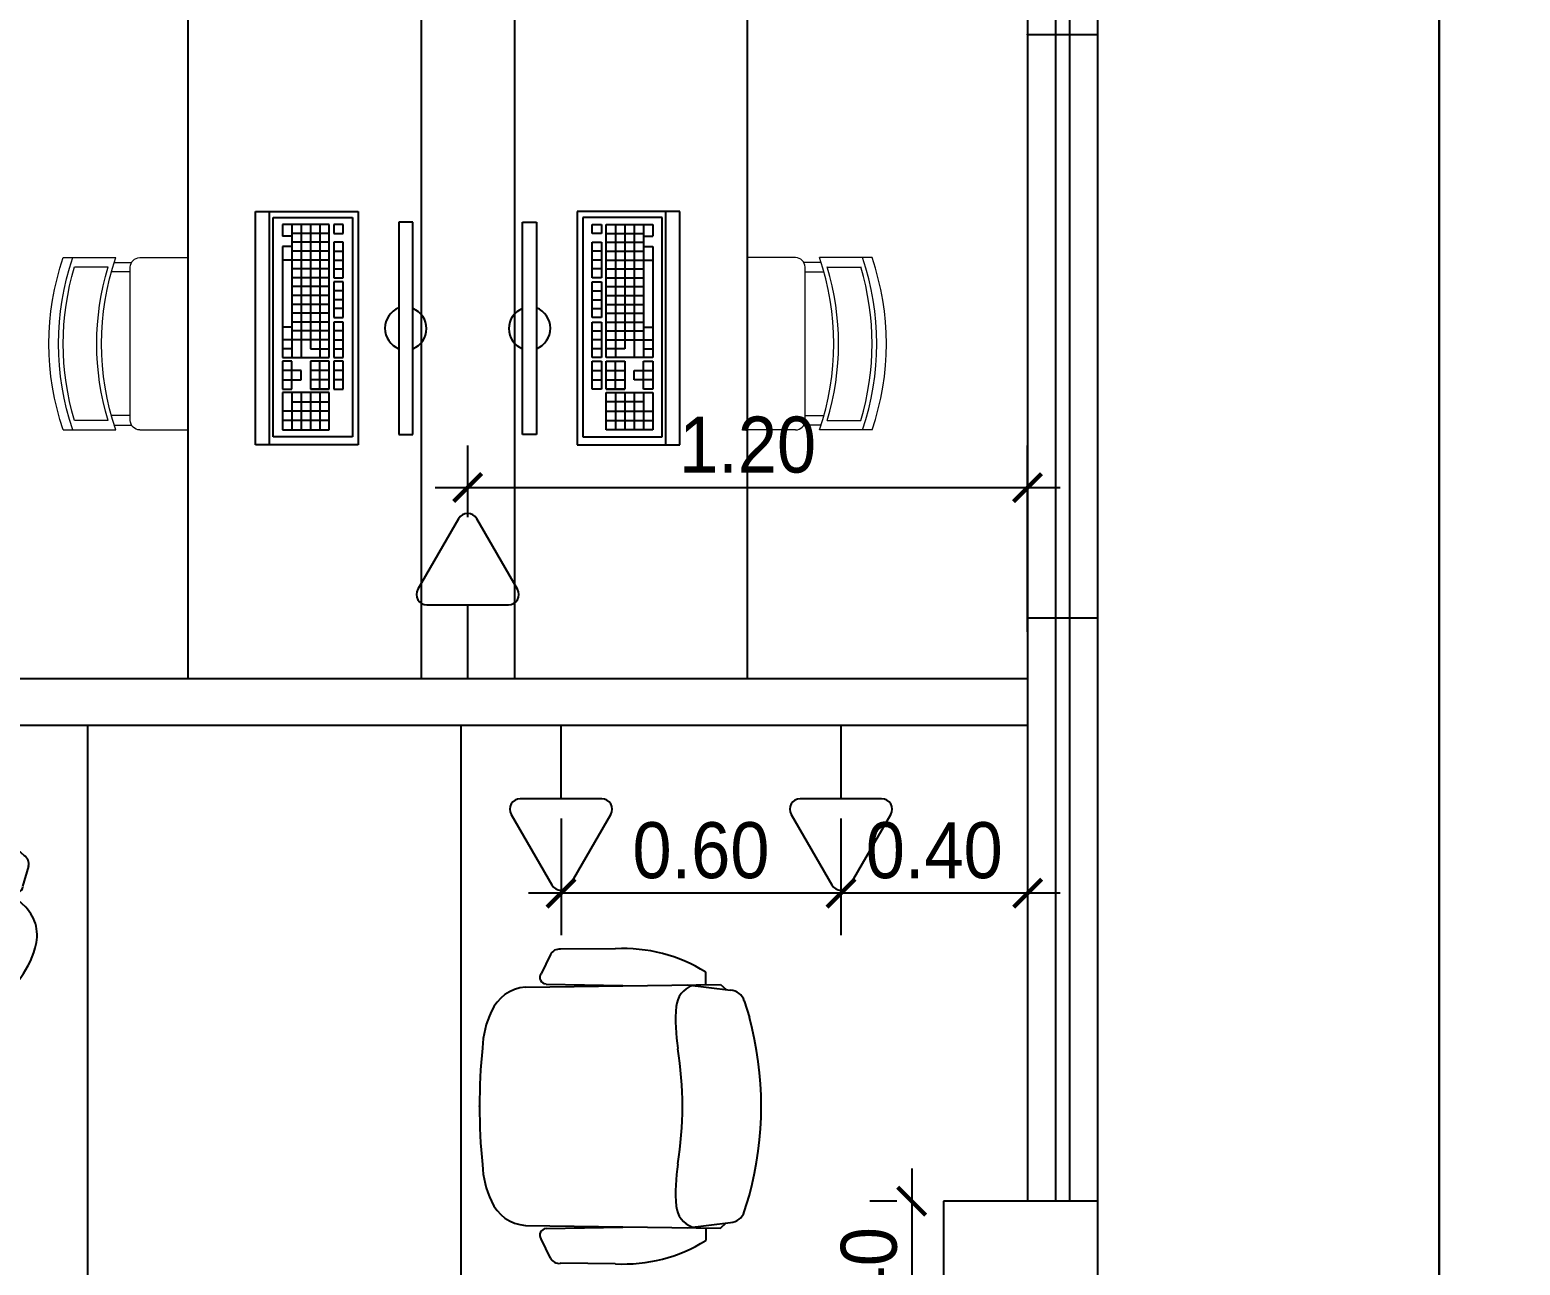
# Model space of a CAD drawing. Header units: millimetres. Extents: x 7034 to 7235, y -465 to -380.
# Drawn here: x 7142.166 to 7145.36, y -411.341 to -408.693 of the extents above; entities that cross this region are included whole.
import ezdxf

# ---------------------------------------------------------------- set-up
doc = ezdxf.new("R2010")
doc.units = ezdxf.units.MM
doc.header["$LTSCALE"] = 0.005
doc.linetypes.add('CONTINUO', pattern=[0])
doc.layers.get('0').update_dxf_attribs({"linetype": 'CONTINUO'})
doc.layers.get('DEFPOINTS').update_dxf_attribs({"linetype": 'CONTINUO', "lineweight": 15})
for name, color, linetype in [('- COTAS', 12, 'Continuous'), ('0-TOMADAS', 12, 'Continuous'), ('ARQ-PEITORIAL', 4, 'Continuous'), ('ARQ_ALVENARIA', 6, 'Continuous'), ('ARQ_ESQUADRIA', 5, 'Continuous'), ('NN_PISO', 8, 'Continuous')]:
    doc.layers.add(name, color=color, linetype=linetype)
doc.layers.add('0-LAYOUT', color=250, linetype='Continuous', lineweight=25)
doc.styles.add('ARQ', font='arial.ttf', dxfattribs={"width": 0.9})
doc.dimstyles.new('1-50', dxfattribs={"dimtxt": 0.12, "dimasz": 0.06, "dimexe": 0.09, "dimexo": 0.1, "dimgap": 0.03, "dimtad": 1, "dimzin": 0, "dimdsep": 46, "dimtxsty": 'ARQ', "dimblk": 'ARCHTICK', "dimcen": 0, "dimdle": 0.07, "dimclrd": 1, "dimclre": 1, "dimclrt": 7, "dimadec": 0, "dimazin": 0, "dimtm": 1e-09, "dimtfac": 1, "dimtofl": 0, "dimtmove": 2, "dimatfit": 3, "dimldrblk": 'ARCHTICK', "dimfxl": 1, "dimtolj": 1, "dimtzin": 0, "dimlwd": -1, "dimlwe": -1, "dimarcsym": 0})

# ---------------------------------------------------------------- blocks, each defined once
blk = doc.blocks.new('vafres')
at = {"lineweight": 13, "ltscale": 0.2}
for p, q in [((2157.847, 914.6481), (2157.847, 914.5352)), ((2158.2163, 914.6481), (2158.2163, 914.5352)), ((2157.8675, 914.5521), (2157.8675, 914.6239)), ((2158.1958, 914.5521), (2158.1958, 914.6239)), ((2157.8778, 914.5044), (2157.8778, 914.5455)), ((2158.1856, 914.5044), (2158.1856, 914.5448)), ((2157.8573, 914.5386), (2157.8573, 914.5017)), ((2158.2061, 914.5386), (2158.2061, 914.5017)), ((2157.847, 914.4839), (2157.847, 914.3813)), ((2158.1958, 914.5044), (2157.8675, 914.5044)), ((2158.2163, 914.4839), (2158.2163, 914.3813))]:
    blk.add_line(p, q, dxfattribs=at)
for centre, radius, start, end in [((2158.0317, 914.1094), 0.5694, 71.0753, 108.9246), ((2158.0317, 914.0889), 0.5694, 71.0753, 108.9246), ((2158.0317, 914.0787), 0.5694, 73.2016, 106.7984), ((2158.0317, 914.0787), 0.5694, 73.2016, 106.7984), ((2158.0317, 914.0069), 0.5694, 73.2016, 106.7984), ((2158.0317, 913.9966), 0.5694, 71.0753, 108.9246), ((2157.8675, 914.4839), 0.0205, 90, 180), ((2158.1958, 914.4839), 0.0205, 360, 90)]:
    blk.add_arc(centre, radius, start, end, dxfattribs=at)
blk = doc.blocks.new('TOMADA-H30')
blk.add_lwpolyline([(-0.1082, 0.1955), (0.1082, 0.1955, 0.57735), (0.1324, 0.2375), (0.0242, 0.4248, 0.57735), (-0.0242, 0.4248), (-0.1324, 0.2375, 0.57735)], format="xyb", close=True)
at = {"const_width": 0.005}
blk.add_lwpolyline([(0, 0.1955), (0, 0)], dxfattribs=at)
blk = doc.blocks.new('2541982')
at = {"layer": '0-TOMADAS', "xscale": 0.6451236243583418, "yscale": 0.6451236243583418, "zscale": 0.6451236243583418, "rotation": 270}
blk.add_blockref('TOMADA-H30', (3218.8519, 1440.9676), dxfattribs=at)
blk = doc.blocks.new('_ArchTick')
at = {"color": 0, "linetype": 'ByBlock', "const_width": 0.15}
blk.add_lwpolyline([(-0.5, -0.5), (0.5, 0.5)], dxfattribs=at)
blk = doc.blocks.new('*D68')
at = {"layer": '- COTAS', "color": 1, "transparency": 16777216}
for p, q in [((7144.0562, -411.1332), (7144.0562, -411.6782)), ((7144.0245, -411.2032), (7143.9662, -411.2032)), ((7144.0245, -411.6082), (7143.9662, -411.6082))]:
    blk.add_line(p, q, dxfattribs=at)
at = {"layer": 'DEFPOINTS', "color": 0, "transparency": 16777216}
for p in [(7144.1245, -411.2032), (7144.0562, -411.6082), (7144.1245, -411.6082)]:
    blk.add_point(p, dxfattribs=at)
at = {"layer": '- COTAS', "color": 1, "transparency": 16777216, "xscale": 0.06, "yscale": 0.06, "zscale": 0.06}
for p, rotation in [((7144.0562, -411.2032), 90), ((7144.0562, -411.6082), 270)]:
    blk.add_blockref('_ArchTick', p, dxfattribs=dict(at, rotation=rotation))
at = {"layer": '- COTAS', "color": 7, "transparency": 16777216, "insert": (7143.965, -411.4057), "char_height": 0.12, "attachment_point": 5, "rotation": 90, "style": 'ARQ'}
blk.add_mtext('\\A1;0.40', dxfattribs=at)
blk = doc.blocks.new('*D69')
at = {"layer": '- COTAS', "color": 1, "transparency": 16777216}
for p, q in [((7143.9045, -410.3832), (7143.9045, -410.6333)), ((7144.3045, -410.3832), (7144.3045, -410.6333)), ((7144.3745, -410.5433), (7143.8345, -410.5433))]:
    blk.add_line(p, q, dxfattribs=at)
at = {"layer": 'DEFPOINTS', "color": 0, "transparency": 16777216}
for p in [(7143.9045, -410.2832), (7144.3045, -410.2832), (7143.9045, -410.5433)]:
    blk.add_point(p, dxfattribs=at)
at = {"layer": '- COTAS', "color": 1, "transparency": 16777216, "xscale": 0.06, "yscale": 0.06, "zscale": 0.06, "rotation": 180}
blk.add_blockref('_ArchTick', (7143.9045, -410.5433), dxfattribs=at)
at = {"layer": '- COTAS', "color": 1, "transparency": 16777216, "xscale": 0.06, "yscale": 0.06, "zscale": 0.06}
blk.add_blockref('_ArchTick', (7144.3045, -410.5433), dxfattribs=at)
at = {"layer": '- COTAS', "color": 7, "transparency": 16777216, "insert": (7144.1045, -410.452), "char_height": 0.12, "attachment_point": 5, "style": 'ARQ'}
blk.add_mtext('\\A1;0.40', dxfattribs=at)
blk = doc.blocks.new('*D70')
at = {"layer": '- COTAS', "color": 1, "transparency": 16777216}
for p, q in [((7143.3045, -410.3832), (7143.3045, -410.6333)), ((7143.9045, -410.3832), (7143.9045, -410.6333)), ((7143.9745, -410.5433), (7143.2345, -410.5433))]:
    blk.add_line(p, q, dxfattribs=at)
at = {"layer": 'DEFPOINTS', "color": 0, "transparency": 16777216}
for p in [(7143.3045, -410.2832), (7143.9045, -410.2832), (7143.3045, -410.5433)]:
    blk.add_point(p, dxfattribs=at)
at = {"layer": '- COTAS', "color": 1, "transparency": 16777216, "xscale": 0.06, "yscale": 0.06, "zscale": 0.06, "rotation": 180}
blk.add_blockref('_ArchTick', (7143.3045, -410.5433), dxfattribs=at)
at = {"layer": '- COTAS', "color": 1, "transparency": 16777216, "xscale": 0.06, "yscale": 0.06, "zscale": 0.06}
blk.add_blockref('_ArchTick', (7143.9045, -410.5433), dxfattribs=at)
at = {"layer": '- COTAS', "color": 7, "transparency": 16777216, "insert": (7143.6045, -410.452), "char_height": 0.12, "attachment_point": 5, "style": 'ARQ'}
blk.add_mtext('\\A1;0.60', dxfattribs=at)
blk = doc.blocks.new('*D227')
at = {"layer": 'DEFPOINTS', "color": 0, "transparency": 16777216}
for p in [(7144.3045, -409.674), (7143.1045, -409.8372), (7144.3045, -410.0832)]:
    blk.add_point(p, dxfattribs=at)
at = {"layer": 'NN_PISO', "color": 1, "transparency": 16777216}
for p, q in [((7143.1045, -409.7372), (7143.1045, -409.584)), ((7144.3045, -409.9832), (7144.3045, -409.584)), ((7143.0345, -409.674), (7144.3745, -409.674))]:
    blk.add_line(p, q, dxfattribs=at)
at = {"layer": 'NN_PISO', "color": 1, "transparency": 16777216, "xscale": 0.06, "yscale": 0.06, "zscale": 0.06, "rotation": 180}
blk.add_blockref('_ArchTick', (7143.1045, -409.674), dxfattribs=at)
at = {"layer": 'NN_PISO', "color": 1, "transparency": 16777216, "xscale": 0.06, "yscale": 0.06, "zscale": 0.06}
blk.add_blockref('_ArchTick', (7144.3045, -409.674), dxfattribs=at)
at = {"layer": 'NN_PISO', "color": 7, "transparency": 16777216, "insert": (7143.7045, -409.5827), "char_height": 0.12, "attachment_point": 5, "style": 'ARQ'}
blk.add_mtext('\\A1;1.20', dxfattribs=at)
blk = doc.blocks.new('A$C1D1E4AAD')
at = {"layer": '0-LAYOUT', "linetype": 'ByBlock'}
for p, q in [((-2.0148, 0), (-2.0148, -1.6)), ((-1.2148, 0), (-1.2148, -1.6)), ((-2.519, -0.1026), (-2.5509, -0.1221)), ((-2.4046, -0.1576), (-2.4818, -0.1047)), ((-2.4578, -0.1099), (-2.4741, -0.1104)), ((-2.1472, -0.3901), (-2.4578, -0.1099)), ((-2.4339, -0.1309), (-2.4167, -0.1112)), ((-2.2381, -0.2014), (-2.1504, -0.2795)), ((-2.1764, -0.356), (-2.3019, -0.25)), ((-2.1416, -0.302), (-2.154, -0.3461)), ((-2.8176, -0.4426), (-2.8024, -0.4084)), ((-2.7483, -0.5489), (-2.8107, -0.4792)), ((-2.8025, -0.5023), (-2.8041, -0.4861)), ((-2.4845, -0.7742), (-2.8025, -0.5023)), ((-1.0225, -0.4914), (-1.0423, -0.5327)), ((-0.8836, -0.4795), (-1.001, -0.4803)), ((-2.7786, -0.5233), (-2.7959, -0.5429)), ((-0.6899, -0.5557), (-0.6899, -0.5295)), ((-1.0764, -0.5613), (-0.6581, -0.5557)), ((-1.032, -0.5549), (-0.8677, -0.5581)), ((-0.7296, -0.5565), (-0.6367, -0.5676)), ((-0.6581, -0.5557), (-0.6462, -0.5668)), ((-0.6073, -0.5906), (-0.5962, -0.6264)), ((-2.5221, -0.7496), (-2.6434, -0.6388)), ((-2.6834, -0.7083), (-2.5946, -0.7853)), ((-2.5711, -0.7911), (-2.529, -0.7731)), ((-0.6073, -1.0431), (-0.5962, -1.0074)), ((-2.4845, -1.0777), (-2.8025, -1.3496)), ((-2.6834, -1.1435), (-2.5946, -1.0666)), ((-2.5711, -1.0608), (-2.529, -1.0787)), ((-1.0764, -1.0724), (-0.6581, -1.078)), ((-1.032, -1.0788), (-0.8677, -1.0756)), ((-0.7296, -1.0772), (-0.6367, -1.0661)), ((-0.6899, -1.078), (-0.6899, -1.1042)), ((-0.6581, -1.078), (-0.6462, -1.0669)), ((-2.5221, -1.1022), (-2.6434, -1.2131)), ((-1.0225, -1.1423), (-1.0423, -1.101)), ((-0.8836, -1.1542), (-1.001, -1.1534)), ((-2.7483, -1.303), (-2.8107, -1.3726)), ((-2.7786, -1.3286), (-2.7959, -1.3089)), ((-2.8025, -1.3496), (-2.8041, -1.3658)), ((-2.8176, -1.4093), (-2.8024, -1.4435)), ((-2.1472, -1.4617), (-2.4578, -1.742)), ((-2.1764, -1.4959), (-2.3019, -1.6019)), ((-2.1416, -1.5498), (-2.154, -1.5057)), ((-2.2381, -1.6505), (-2.1504, -1.5723)), ((-2.0148, -1.6), (-1.2148, -1.6)), ((-2.4046, -1.6942), (-2.4818, -1.7472)), ((-2.4339, -1.721), (-2.4167, -1.7407)), ((-2.519, -1.7493), (-2.5509, -1.7298)), ((-2.4578, -1.742), (-2.4741, -1.7415))]:
    blk.add_line(p, q, dxfattribs=at)
for centre, radius, start, end in [((-2.1494, -0.7283), 0.7271, 123.5174, 153.896), ((-2.5026, -0.1308), 0.0328, 51.4098, 120.5547), ((-2.4707, -0.4398), 0.3333, 45.7372, 80.6494), ((-2.4596, -0.177), 0.0523, 323.2944, 29.1682), ((-2.4596, -0.177), 0.0523, 323.2944, 29.1682), ((-2.712, 0.012), 0.3678, 309.1313, 323.2958), ((-2.0117, -0.8493), 0.7418, 129.1314, 148.282), ((-2.1616, -0.2971), 0.0207, 345.8779, 57.0329), ((-2.1675, -0.3448), 0.0141, 232.5784, 352.1311), ((-2.2085, -0.4503), 0.0857, 341.4955, 44.5153), ((-2.7875, -0.4552), 0.0328, 156.8587, 226.0036), ((-2.9561, -0.2659), 0.3678, 314.1176, 328.2821), ((-2.3206, -0.4216), 0.2017, 320.8696, 343.9764), ((-0.8661, -0.8121), 0.3333, 58.0573, 92.9695), ((-1.0042, -0.5009), 0.0207, 81.6738, 152.8287), ((-2.477, -0.4469), 0.3333, 196.764, 231.6762), ((-2.7362, -0.4918), 0.0523, 248.2452, 314.1189), ((-1.0312, -0.5406), 0.0141, 146.5756, 266.1283), ((-3.1806, 0.1774), 1.2492, 312.9781, 324.4353), ((-1.0701, -0.647), 0.0857, 94.1914, 157.2111), ((-0.701, -0.6073), 0.0523, 109.5385, 175.4123), ((-0.6383, -0.601), 0.0328, 18.152, 87.2969), ((-0.3867, -0.6319), 0.3678, 175.4109, 189.5754), ((-0.9669, -0.6994), 0.2017, 154.7303, 177.8371), ((-1.2979, -0.8169), 0.7271, 344.8107, 15.1893), ((0.0745, -0.8169), 1.2492, 174.2714, 185.7286), ((-1.4813, -0.8169), 0.7418, 350.4247, 9.5753), ((-2.5321, -0.7598), 0.0141, 285.2823, 44.835), ((-2.4757, -0.5981), 0.2017, 293.437, 316.5438), ((-2.5786, -0.7718), 0.0207, 220.3805, 291.5354), ((-2.4327, -0.7056), 0.0857, 232.8981, 295.9178), ((-0.9669, -0.9343), 0.2017, 182.1629, 205.2697), ((-0.3867, -1.0018), 0.3678, 170.4246, 184.5891), ((-1.0701, -0.9867), 0.0857, 202.7889, 265.8086), ((-0.701, -1.0264), 0.0523, 184.5877, 250.4615), ((-0.701, -1.0264), 0.0523, 184.5877, 250.4615), ((-0.6383, -1.0328), 0.0328, 272.7031, 341.848), ((-2.5786, -1.08), 0.0207, 68.4646, 139.6195), ((-2.5321, -1.092), 0.0141, 315.165, 74.7177), ((-2.4327, -1.1463), 0.0857, 64.0822, 127.1019), ((-2.4757, -1.2537), 0.2017, 43.4562, 66.563), ((-1.0312, -1.0931), 0.0141, 93.8717, 213.4244), ((-3.1806, -2.0292), 1.2492, 35.5647, 47.0219), ((-0.8661, -0.8216), 0.3333, 267.0305, 301.9427), ((-2.477, -1.4049), 0.3333, 128.3238, 163.236), ((-1.0042, -1.1328), 0.0207, 207.1713, 278.3262), ((-2.7362, -1.36), 0.0523, 45.8811, 111.7548), ((-2.3206, -1.4303), 0.2017, 16.0236, 39.1304), ((-2.9561, -1.5859), 0.3678, 31.7179, 45.8824), ((-2.7875, -1.3966), 0.0328, 133.9964, 203.1413), ((-2.0117, -1.0026), 0.7418, 211.718, 230.8686), ((-2.2085, -1.4015), 0.0857, 315.4847, 18.5045), ((-2.1494, -1.1236), 0.7271, 206.104, 236.4826), ((-2.1675, -1.5071), 0.0141, 7.8689, 127.4216), ((-2.1616, -1.5547), 0.0207, 302.9671, 14.1221), ((-2.712, -1.8639), 0.3678, 36.7042, 50.8687), ((-2.4596, -1.6749), 0.0523, 330.8318, 36.7056), ((-2.4596, -1.6749), 0.0523, 330.8318, 36.7056), ((-2.4707, -1.4121), 0.3333, 279.3506, 314.2628), ((-2.5026, -1.7211), 0.0328, 239.4453, 308.5902)]:
    blk.add_arc(centre, radius, start, end, dxfattribs=at)
for p in [(-2.2419, -0.6471), (-1.1749, -0.8169), (-2.2419, -1.2048)]:
    blk.add_point(p, dxfattribs=at)

msp = doc.modelspace()

# ---------------------------------------------------------------- linework, layer by layer
for points in [[(7145.1864, -402.1477), (7145.1864, -416.9977), (7124.1864, -416.9977), (7124.1864, -402.1477)], [(7166.1864, -402.1477), (7166.1864, -416.9977), (7145.1864, -416.9977), (7145.1864, -402.1477)]]:
    msp.add_lwpolyline(points, close=True)
at = {"layer": '0-LAYOUT'}
for p, q in [((7143.0045, -406.2832), (7143.0045, -410.0832)), ((7143.2045, -406.2832), (7143.2045, -410.0832)), ((7142.65, -409.5826), (7142.65, -409.0826)), ((7142.65, -409.0826), (7142.68, -409.0826)), ((7142.68, -409.0826), (7142.87, -409.0826)), ((7142.68, -409.5826), (7142.68, -409.0826)), ((7142.6874, -409.0953), (7142.8574, -409.0953)), ((7142.6874, -409.5653), (7142.6874, -409.0953)), ((7142.7074, -409.1103), (7142.7074, -409.1349)), ((7142.8074, -409.1103), (7142.7074, -409.1103)), ((7142.7274, -409.1103), (7142.7274, -409.3953)), ((7142.7474, -409.1103), (7142.7474, -409.3953)), ((7142.7674, -409.1103), (7142.7674, -409.3763)), ((7142.7874, -409.1103), (7142.7874, -409.3953)), ((7142.8074, -409.3953), (7142.8074, -409.1103)), ((7142.8174, -409.1103), (7142.8174, -409.1293)), ((7142.8374, -409.1103), (7142.8174, -409.1103)), ((7142.8374, -409.1293), (7142.8374, -409.1103)), ((7142.8574, -409.0953), (7142.8574, -409.5653)), ((7142.87, -409.0826), (7142.87, -409.5826)), ((7142.9572, -409.105), (7142.9572, -409.5601)), ((7142.9872, -409.105), (7142.9572, -409.105)), ((7142.9872, -409.5601), (7142.9872, -409.105)), ((7143.2217, -409.5601), (7143.2217, -409.105)), ((7143.2217, -409.105), (7143.2517, -409.105)), ((7143.2517, -409.105), (7143.2517, -409.5601)), ((7143.3389, -409.0826), (7143.3389, -409.5826)), ((7143.5289, -409.0826), (7143.3389, -409.0826)), ((7143.3515, -409.0953), (7143.3515, -409.5653)), ((7143.5215, -409.0953), (7143.3515, -409.0953)), ((7143.3715, -409.1293), (7143.3715, -409.1103)), ((7143.3715, -409.1103), (7143.3915, -409.1103)), ((7143.3915, -409.1103), (7143.3915, -409.1293)), ((7143.4015, -409.3953), (7143.4015, -409.1103)), ((7143.4015, -409.1103), (7143.5015, -409.1103)), ((7143.4215, -409.1103), (7143.4215, -409.3953)), ((7143.4415, -409.1103), (7143.4415, -409.3763)), ((7143.4615, -409.1103), (7143.4615, -409.3953)), ((7143.4815, -409.1103), (7143.4815, -409.3953)), ((7143.5015, -409.1103), (7143.5015, -409.1349)), ((7143.5215, -409.5653), (7143.5215, -409.0953)), ((7143.5289, -409.5826), (7143.5289, -409.0826)), ((7143.5589, -409.0826), (7143.5289, -409.0826)), ((7143.5589, -409.5826), (7143.5589, -409.0826)), ((7142.7274, -409.1349), (7142.7074, -409.1349)), ((7142.8074, -409.1293), (7142.7274, -409.1293)), ((7142.8174, -409.1293), (7142.8374, -409.1293)), ((7143.3915, -409.1293), (7143.3715, -409.1293)), ((7143.4015, -409.1293), (7143.4815, -409.1293)), ((7143.4815, -409.1349), (7143.5015, -409.1349)), ((7142.7274, -409.1573), (7142.7074, -409.1573)), ((7142.7074, -409.1573), (7142.7074, -409.3953)), ((7142.8074, -409.1483), (7142.7274, -409.1483)), ((7142.8074, -409.1673), (7142.7274, -409.1673)), ((7142.8174, -409.1483), (7142.8174, -409.2243)), ((7142.8374, -409.1483), (7142.8174, -409.1483)), ((7142.8174, -409.1673), (7142.8374, -409.1673)), ((7142.8374, -409.2243), (7142.8374, -409.1483)), ((7143.3715, -409.2243), (7143.3715, -409.1483)), ((7143.3715, -409.1483), (7143.3915, -409.1483)), ((7143.3915, -409.1673), (7143.3715, -409.1673)), ((7143.3915, -409.1483), (7143.3915, -409.2243)), ((7143.4015, -409.1483), (7143.4815, -409.1483)), ((7143.4015, -409.1673), (7143.4815, -409.1673)), ((7143.4815, -409.1573), (7143.5015, -409.1573)), ((7143.5015, -409.1573), (7143.5015, -409.3953)), ((7142.8074, -409.1863), (7142.7074, -409.1863)), ((7142.8074, -409.2053), (7142.7274, -409.2053)), ((7142.8174, -409.1863), (7142.8374, -409.1863)), ((7142.8174, -409.2053), (7142.8374, -409.2053)), ((7143.3915, -409.1863), (7143.3715, -409.1863)), ((7143.3915, -409.2053), (7143.3715, -409.2053)), ((7143.4015, -409.1863), (7143.5015, -409.1863)), ((7143.4015, -409.2053), (7143.4815, -409.2053)), ((7142.8074, -409.2243), (7142.7274, -409.2243)), ((7142.8174, -409.2243), (7142.8374, -409.2243)), ((7142.8174, -409.2334), (7142.8174, -409.3094)), ((7142.8374, -409.2334), (7142.8174, -409.2334)), ((7142.8374, -409.3094), (7142.8374, -409.2334)), ((7143.3915, -409.2243), (7143.3715, -409.2243)), ((7143.3715, -409.3094), (7143.3715, -409.2334)), ((7143.3715, -409.2334), (7143.3915, -409.2334)), ((7143.3915, -409.2334), (7143.3915, -409.3094)), ((7143.4015, -409.2243), (7143.4815, -409.2243)), ((7142.8074, -409.2433), (7142.7274, -409.2433)), ((7142.8074, -409.2623), (7142.7274, -409.2623)), ((7142.8374, -409.2524), (7142.8174, -409.2524)), ((7142.8374, -409.2714), (7142.8174, -409.2714)), ((7143.3715, -409.2524), (7143.3915, -409.2524)), ((7143.3715, -409.2714), (7143.3915, -409.2714)), ((7143.4015, -409.2433), (7143.4815, -409.2433)), ((7143.4015, -409.2623), (7143.4815, -409.2623)), ((7142.8074, -409.2813), (7142.7274, -409.2813)), ((7142.8074, -409.3003), (7142.7274, -409.3003)), ((7142.8374, -409.2904), (7142.8174, -409.2904)), ((7143.3715, -409.2904), (7143.3915, -409.2904)), ((7143.4015, -409.2813), (7143.4815, -409.2813)), ((7143.4015, -409.3003), (7143.4815, -409.3003)), ((7142.7274, -409.3303), (7142.7074, -409.3303)), ((7142.8074, -409.3193), (7142.7274, -409.3193)), ((7142.8174, -409.3094), (7142.8374, -409.3094)), ((7142.8174, -409.3193), (7142.8174, -409.3953)), ((7142.8374, -409.3193), (7142.8174, -409.3193)), ((7142.8374, -409.3953), (7142.8374, -409.3193)), ((7143.3915, -409.3094), (7143.3715, -409.3094)), ((7143.3715, -409.3953), (7143.3715, -409.3193)), ((7143.3715, -409.3193), (7143.3915, -409.3193)), ((7143.3915, -409.3193), (7143.3915, -409.3953)), ((7143.4015, -409.3193), (7143.4815, -409.3193)), ((7143.4815, -409.3303), (7143.5015, -409.3303)), ((7142.8074, -409.3573), (7142.7074, -409.3573)), ((7142.8074, -409.3383), (7142.7274, -409.3383)), ((7142.8374, -409.3383), (7142.8174, -409.3383)), ((7142.8174, -409.3573), (7142.8374, -409.3573)), ((7143.3715, -409.3383), (7143.3915, -409.3383)), ((7143.3915, -409.3573), (7143.3715, -409.3573)), ((7143.4015, -409.3383), (7143.4815, -409.3383)), ((7143.4015, -409.3573), (7143.5015, -409.3573)), ((7142.7274, -409.3763), (7142.7074, -409.3763)), ((7142.7074, -409.3953), (7142.8074, -409.3953)), ((7142.7674, -409.3763), (7142.8074, -409.3763)), ((7142.8174, -409.3763), (7142.8374, -409.3763)), ((7142.8174, -409.3953), (7142.8374, -409.3953)), ((7143.3915, -409.3763), (7143.3715, -409.3763)), ((7143.3915, -409.3953), (7143.3715, -409.3953)), ((7143.4415, -409.3763), (7143.4015, -409.3763)), ((7143.5015, -409.3953), (7143.4015, -409.3953)), ((7143.4815, -409.3763), (7143.5015, -409.3763)), ((7142.7074, -409.4028), (7142.7074, -409.4628)), ((7142.7274, -409.4028), (7142.7074, -409.4028)), ((7142.7474, -409.4228), (7142.7074, -409.4228)), ((7142.7274, -409.4628), (7142.7274, -409.4028)), ((7142.7474, -409.4428), (7142.7474, -409.4228)), ((7142.7674, -409.4028), (7142.7674, -409.4628)), ((7142.8074, -409.4028), (7142.7674, -409.4028)), ((7142.8074, -409.4228), (7142.7674, -409.4228)), ((7142.7874, -409.4628), (7142.7874, -409.4028)), ((7142.8074, -409.4628), (7142.8074, -409.4028)), ((7142.8174, -409.4028), (7142.8174, -409.4628)), ((7142.8374, -409.4028), (7142.8174, -409.4028)), ((7142.8374, -409.4228), (7142.8174, -409.4228)), ((7142.8374, -409.4628), (7142.8374, -409.4028)), ((7143.3715, -409.4628), (7143.3715, -409.4028)), ((7143.3715, -409.4028), (7143.3915, -409.4028)), ((7143.3715, -409.4228), (7143.3915, -409.4228)), ((7143.3915, -409.4028), (7143.3915, -409.4628)), ((7143.4015, -409.4628), (7143.4015, -409.4028)), ((7143.4015, -409.4028), (7143.4415, -409.4028)), ((7143.4015, -409.4228), (7143.4415, -409.4228)), ((7143.4215, -409.4628), (7143.4215, -409.4028)), ((7143.4415, -409.4028), (7143.4415, -409.4628)), ((7143.4615, -409.4428), (7143.4615, -409.4228)), ((7143.4615, -409.4228), (7143.5015, -409.4228)), ((7143.4815, -409.4028), (7143.5015, -409.4028)), ((7143.4815, -409.4628), (7143.4815, -409.4028)), ((7143.5015, -409.4028), (7143.5015, -409.4628)), ((7142.7074, -409.4428), (7142.7474, -409.4428)), ((7142.7074, -409.4628), (7142.7274, -409.4628)), ((7142.8074, -409.4428), (7142.7674, -409.4428)), ((7142.7674, -409.4628), (7142.8074, -409.4628)), ((7142.8074, -409.4628), (7142.7674, -409.4628)), ((7142.8374, -409.4428), (7142.8174, -409.4428)), ((7142.8174, -409.4628), (7142.8374, -409.4628)), ((7143.3715, -409.4428), (7143.3915, -409.4428)), ((7143.3915, -409.4628), (7143.3715, -409.4628)), ((7143.4015, -409.4428), (7143.4415, -409.4428)), ((7143.4415, -409.4628), (7143.4015, -409.4628)), ((7143.4015, -409.4628), (7143.4415, -409.4628)), ((7143.5015, -409.4428), (7143.4615, -409.4428)), ((7143.5015, -409.4628), (7143.4815, -409.4628)), ((7142.7074, -409.4703), (7142.7074, -409.5503)), ((7142.8074, -409.4703), (7142.7074, -409.4703)), ((7142.7274, -409.4703), (7142.7274, -409.5503)), ((7142.7274, -409.4903), (7142.8074, -409.4903)), ((7142.7474, -409.4703), (7142.7474, -409.5503)), ((7142.7674, -409.4703), (7142.7674, -409.5503)), ((7142.7874, -409.4703), (7142.7874, -409.5503)), ((7142.8074, -409.5503), (7142.8074, -409.4703)), ((7143.4015, -409.5503), (7143.4015, -409.4703)), ((7143.4015, -409.4703), (7143.5015, -409.4703)), ((7143.4815, -409.4903), (7143.4015, -409.4903)), ((7143.4215, -409.4703), (7143.4215, -409.5503)), ((7143.4415, -409.4703), (7143.4415, -409.5503)), ((7143.4615, -409.4703), (7143.4615, -409.5503)), ((7143.4815, -409.4703), (7143.4815, -409.5503)), ((7143.5015, -409.4703), (7143.5015, -409.5503)), ((7142.8074, -409.5103), (7142.7074, -409.5103)), ((7143.4015, -409.5103), (7143.5015, -409.5103)), ((7142.8074, -409.5303), (7142.7074, -409.5303)), ((7142.7074, -409.5503), (7142.8074, -409.5503)), ((7142.9572, -409.5601), (7142.9872, -409.5601)), ((7143.2517, -409.5601), (7143.2217, -409.5601)), ((7143.4015, -409.5303), (7143.5015, -409.5303)), ((7143.5015, -409.5503), (7143.4015, -409.5503)), ((7142.68, -409.5826), (7142.65, -409.5826)), ((7142.87, -409.5826), (7142.68, -409.5826)), ((7142.8574, -409.5653), (7142.6874, -409.5653)), ((7143.3389, -409.5826), (7143.5289, -409.5826)), ((7143.3515, -409.5653), (7143.5215, -409.5653)), ((7143.5289, -409.5826), (7143.5589, -409.5826))]:
    msp.add_line(p, q, dxfattribs=at)
msp.add_lwpolyline([(7142.5045, -410.0832), (7143.7045, -410.0832), (7143.7045, -408.0832), (7142.5045, -408.0832)], close=True, dxfattribs=at)
for centre, radius, start, end in [((7142.9739, -409.3326), 0.0468, 110.9733, 249.0267), ((7142.97, -409.3334), 0.0462, 291.7976, 68.2024), ((7143.2389, -409.3334), 0.0462, 111.7976, 248.2024), ((7143.235, -409.3326), 0.0468, 290.9733, 69.0267)]:
    msp.add_arc(centre, radius, start, end, dxfattribs=at)
at = {"layer": 'ARQ-PEITORIAL'}
for p, q in [((7144.3045, -406.2032), (7144.3045, -411.2032)), ((7144.4545, -406.2032), (7144.4545, -411.2032)), ((7140.6945, -410.0832), (7144.3045, -410.0832)), ((7140.6945, -410.1832), (7144.3045, -410.1832))]:
    msp.add_line(p, q, dxfattribs=at)
at = {"layer": 'ARQ_ALVENARIA'}
for p, q in [((7144.1245, -411.2032), (7144.1245, -412.7132)), ((7144.4545, -411.2032), (7144.1245, -411.2032)), ((7144.4545, -411.2032), (7144.4545, -412.8632))]:
    msp.add_line(p, q, dxfattribs=at)
at = {"layer": 'ARQ_ESQUADRIA'}
for p, q in [((7144.3645, -406.2032), (7144.3645, -411.2032)), ((7144.3945, -406.2032), (7144.3945, -411.2032)), ((7144.3045, -408.7032), (7144.4545, -408.7032)), ((7144.3045, -409.9532), (7144.4545, -409.9532))]:
    msp.add_line(p, q, dxfattribs=at)
for p in [(7144.3045, -408.7032), (7144.3045, -409.9532)]:
    msp.add_point(p, dxfattribs=at)

# ---------------------------------------------------------------- block references
at = {"xscale": 1.249890158726032, "yscale": 1.249890158726032, "zscale": 1.249890158726032}
for p, rotation in [((8944.1556, -4433.2945), 89.99999999989781), ((5342.2533, 3613.0281), 269.9999999998979), ((5342.8533, 3613.0281), 269.9999999998979)]:
    msp.add_blockref('2541982', p, dxfattribs=dict(at, rotation=rotation))
at = {"layer": '0-LAYOUT', "xscale": -1, "rotation": 90}
msp.add_blockref('vafres', (8056.8858, 1748.6659), dxfattribs=at)
at = {"layer": '0-LAYOUT', "rotation": 270}
msp.add_blockref('vafres', (6229.3231, 1748.6659), dxfattribs=at)
at = {"layer": 'NN_PISO'}
msp.add_blockref('A$C1D1E4AAD', (7144.3045, -410.1832), dxfattribs=at)

# ---------------------------------------------------------------- dimensions: what is measured, and where the dimension line sits
at = {"layer": '- COTAS'}
for base, p1, p2, picture, middle in [((7143.3045, -410.5433), (7143.9045, -410.2832), (7143.3045, -410.2832), '*D70', (7143.6045, -410.452)), ((7143.9045, -410.5433), (7144.3045, -410.2832), (7143.9045, -410.2832), '*D69', (7144.1045, -410.452))]:
    dim = msp.add_linear_dim(base=base, p1=p1, p2=p2, dimstyle='1-50', dxfattribs=at)
    dim.commit()
    dim.dimension.update_dxf_attribs({"geometry": picture, "text_midpoint": middle})
dim = msp.add_linear_dim(base=(7144.0562467647, -411.6082188421), p1=(7144.1244513801, -411.2032188422), p2=(7144.1244513801, -411.6082188421), angle=90, dimstyle='1-50', dxfattribs=at)
dim.commit()
dim.dimension.update_dxf_attribs({"geometry": '*D68', "text_midpoint": (7143.9649780062, -411.4057188421)})
at = {"layer": 'NN_PISO'}
dim = msp.add_linear_dim(base=(7144.3045, -409.674), p1=(7143.1045, -409.8372), p2=(7144.3045, -410.0832), dimstyle='1-50', dxfattribs=at)
dim.commit()
dim.dimension.update_dxf_attribs({"geometry": '*D227', "text_midpoint": (7143.7045, -409.5827)})

doc.saveas('drawing.dxf')
